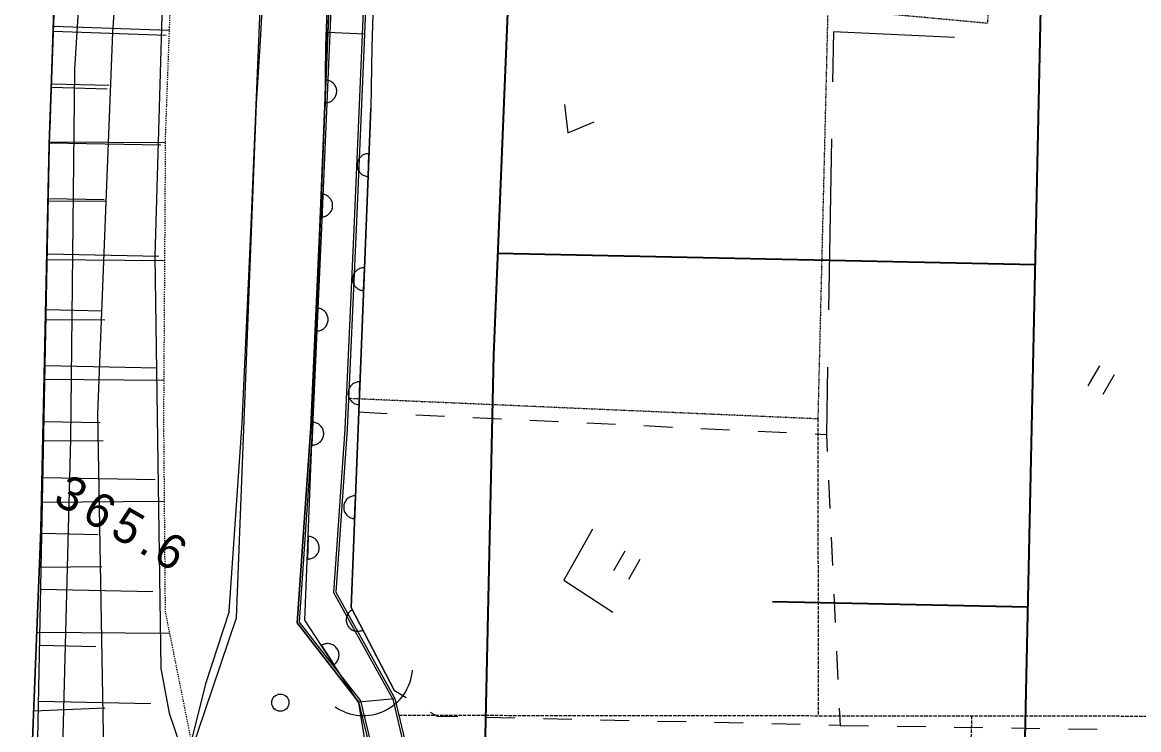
# Model space of a CAD drawing. Header units: millimetres. Extents: x 432273 to 1023813, y -32657 to 705940.
# Drawn here: x 528798 to 577671, y 219158 to 250141 of the extents above; entities that cross this region are included whole.
import ezdxf

# ---------------------------------------------------------------- set-up
doc = ezdxf.new("R2010")
doc.units = ezdxf.units.MM
doc.header["$LTSCALE"] = 100
for name, pattern in [('561019', [1, 0.5, -0.5]), ('56301', [0.5, 0.25, -0.25]), ('56302', [2, 1.5, -0.5])]:
    doc.linetypes.add(name, pattern=pattern)
for name, color, linetype, lineweight in [('D-BGD', 7, 'Continuous', 13), ('D-BYP-STR2', 6, 'Continuous', 25), ('●予備設計_LP横断', 7, 'Continuous', 13)]:
    doc.layers.add(name, color=color, linetype=linetype, lineweight=lineweight)
doc.styles.add('Style-WORKING', font='WORKING.shx')
doc.linetypes.add('56111', pattern='A,1.25,[30,dgnlstyle-dm500.shx,S=0.004,R=0,X=0,Y=0],1.25', length=2.5)

# ---------------------------------------------------------------- blocks, each defined once
blk = doc.blocks.new('M6311')
at = {"layer": '●予備設計_LP横断', "linetype": 'Continuous', "lineweight": 9}
for p, q in [((-0.75, -1), (-0.75, 0)), ((0, -1), (0, 0))]:
    blk.add_line(p, q, dxfattribs=at)
blk = doc.blocks.new('M6313')
at = {"layer": '●予備設計_LP横断', "linetype": 'Continuous', "lineweight": 9, "flags": 128}
blk.add_lwpolyline([(-0.75, 0), (0, -1), (0.75, 0)], dxfattribs=at)
blk = doc.blocks.new('21311212131313131')
at = {"layer": 'D-BGD', "linetype": 'Continuous'}
for p, q in [((2817636.964067487, -1412877.924732175, 363168.9803709516), (2817630.252851236, -1411628.188843779, 363165.9803711138)), ((2817651.263663361, -1415377.876700894, 363173.9803706814), (2817644.55244711, -1414128.140812505, 363170.9803708435)), ((2817665.083067307, -1417878.705833007, 363178.9803704111), (2817657.974879611, -1416627.612589289, 363176.9803705192)), ((2817678.505499794, -1420378.177609795, 363184.9803700868), (2817671.794283543, -1419128.441721403, 363181.980370249)), ((2817692.805095668, -1422878.129578518, 363189.9803698165), (2817686.093879417, -1421628.393690122, 363186.9803699788)), ((2811949.090532119, -1423267.924947714, 363252.9803664114), (2813196.789908766, -1423183.71629944, 363238.9803671682)), ((2814443.612122054, -1423099.027459224, 363225.9803678708), (2815690.434335328, -1423014.338619016, 363211.9803686275)), ((2806961.801679009, -1423606.680308562, 363307.9803634387), (2808208.623892283, -1423521.991468353, 363293.9803641954)), ((2809455.446105571, -1423437.302628137, 363280.9803648981), (2810702.268318845, -1423352.613787922, 363266.9803656547)), ((2792013.663630079, -1423785.693471009, 363263.9803658169), (2799512.853772239, -1423760.670832964, 363301.9803637631)), ((2802013.036271402, -1423752.197629803, 363314.9803630604), (2804964.380148002, -1423742.178626681, 363329.9803622497)), ((2817690.542847534, -1424621.149817589, 363193.9803696004), (2817689.193152376, -1425871.03301591, 363196.9803694382)), ((2804883.187552176, -1426739.35309451, 363362.9803604661), (2804917.177864428, -1425490.238011791, 363348.9803612228)), ((2817687.843457204, -1427120.916214239, 363199.9803692761), (2817686.013570104, -1428371.676575936, 363201.980369168)), ((2804816.084091076, -1429238.063451898, 363390.9803589527), (2804849.19723994, -1427988.468177237, 363376.9803597094)), ((2817684.663874946, -1429621.559774261, 363204.9803690058), (2817683.314179788, -1430871.442972586, 363207.9803688437)), ((2804747.623274661, -1431737.17078072, 363418.9803574393), (2804781.613586912, -1430488.055697997, 363404.980358196)), ((2817681.964484616, -1432121.326170907, 363210.9803686815), (2817680.614789458, -1433371.209369228, 363213.9803685194)), ((2804680.51981356, -1434235.881138104, 363446.9803559259), (2804714.510125797, -1432986.766055381, 363432.9803566826)), ((2817678.387930927, -1434620.612375611, 363216.9803683572), (2817676.558043827, -1435871.372737312, 363218.9803682492)), ((2804612.058997144, -1436734.988466926, 363473.9803544665), (2804646.529501323, -1435484.99622083, 363459.9803552232)), ((2817675.208348655, -1437121.255935634, 363221.980368087), (2817673.858653482, -1438371.139133962, 363224.9803679248)), ((2804544.955536044, -1439233.698824313, 363501.9803529532), (2804578.945848281, -1437984.583741591, 363487.9803537099)), ((2804477.371883001, -1441733.286345078, 363529.9803514398), (2804510.965223792, -1440482.813907036, 363515.9803521965)), ((2816881.080903656, -1441897.636266682, 363440.9803562502), (2816584.757518013, -1442416.020692161, 363519.9803519803)), ((2817108.476673369, -1443975.006886407), (2816921.516512148, -1442386.047912301)), ((2817108.476673369, -1443975.006886407), (2819776.04528024, -1443269.260540697)), ((2817108.476673369, -1443975.006886407), (2813694.828496061, -1446737.084372147)), ((2787854.903059028, -1444331.460626555), (2787816.388231208, -1445930.370671408)), ((2785272.404956337, -1445877.244431138), (2787816.388231208, -1445930.370671408)), ((2819636.626094104, -1451314.570496916, 363499.9803530613), (2813527.800152956, -1449395.419333328, 363559.9803498183)), ((2814339.437777, -1458128.487049538), (2814268.296897653, -1452314.80431337)), ((2787786.17815471, -1457948.243126121), (2787865.946829492, -1452880.791800043)), ((2792863.197258206, -1458024.751980219), (2792789.461178753, -1452947.691849337)), ((2798023.293261693, -1458032.334427562), (2797948.358900392, -1452872.76721135)), ((2803265.77550456, -1458038.579171359), (2803189.64491135, -1452796.646016854)), ((2808645.512407512, -1458044.987410252), (2808488.387802502, -1452667.541727685)), ((2788018.234406952, -1457946.28930088), (2788085.623863784, -1453012.613589062)), ((2792898.448111043, -1458007.212428265), (2792887.533758102, -1453133.273742873)), ((2797772.386796442, -1457996.298075335), (2797775.045996682, -1453118.389675563)), ((2802663.868749388, -1457994.987561213), (2802662.558235262, -1453103.505608253)), ((2807560.152621755, -1457984.905413307), (2807550.070473841, -1453088.621540943)), ((2812460.406208488, -1457988.396818595), (2812455.125979996, -1453083.341312444)), ((2817370.263634036, -1457974.344956309), (2817369.785324952, -1453060.517816384)), ((2800644.534383128, -1458035.456799466), (2800606.768144506, -1455435.081706781)), ((2805955.643956041, -1458041.783290804), (2805897.330156483, -1455386.938581538)), ((2811492.575099146, -1458076.461400864), (2811414.701404963, -1455335.056767174)), ((2817784.776574478, -1458191.449688095), (2817593.095235832, -1455069.182059681)), ((2790324.68770645, -1457986.497553169), (2790326.195855291, -1455450.369688924)), ((2790460.326116173, -1457983.537641167), (2790488.802822675, -1455536.644012524)), ((2795342.204230333, -1457999.770394612), (2795329.960277265, -1455564.785909106)), ((2795443.239423312, -1458029.261117162), (2795406.07764977, -1455469.38636712)), ((2800211.340996311, -1457997.627675466), (2800217.472515845, -1455549.901841796)), ((2805107.624868678, -1457987.545527556), (2805108.954468805, -1455548.591327674)), ((2810007.878455411, -1457991.036932845), (2810005.238341158, -1455538.509179771)), ((2814917.735880973, -1457976.985070562), (2814915.09576672, -1455524.457317484))]:
    blk.add_line(p, q, dxfattribs=at)
at = {"layer": 'D-BGD', "linetype": '56302'}
for p, q in [((2817155.92846392, -1417130.279817064), (2831012.699209931, -1417266.428101118)), ((2804293.790184847, -1424132.05814167), (2817288.849844787, -1423847.189450791))]:
    blk.add_line(p, q, dxfattribs=at)
at = {"layer": 'D-BGD', "linetype": '56111'}
blk.add_line((2812314.129331402, -1445069.207485221), (2816921.516512148, -1442386.047912301), dxfattribs=at)
at = {"layer": 'D-BGD', "linetype": '56302', "flags": 128}
blk.add_lwpolyline([(2817650.858248121, -1442197.056984454), (2816977.341962466, -1408070.673424648), (2817686.370967783, -1370744.073590159)], dxfattribs=at)
at = {"layer": 'D-BGD', "linetype": '56301', "flags": 128}
blk.add_lwpolyline([(2776192.025511019, -1373518.639170696), (2771999.450766239, -1416733.798423318), (2786818.873462877, -1417066.881275248), (2786314.164987233, -1424069.729911763), (2804293.790184847, -1424132.05814167), (2803828.400138798, -1444690.966463657)], dxfattribs=at)
at = {"layer": 'D-BGD', "linetype": 'Continuous', "flags": 128}
for points, elevation in [([(2686932.185119406, -1453772.937895242), (2703622.55329461, -1454218.215383734), (2721885.791144583, -1454560.067935092), (2737931.671894635, -1454189.673404934), (2752671.729954642, -1453865.968462263), (2770661.295703155, -1454526.558463263), (2788015.971175565, -1455351.463073538), (2804722.024982478, -1455663.962706095), (2820372.176870082, -1455056.410750557)], 363999.9803260367), ([(2828986.921786394, -1456921.207422727), (2805856.104447755, -1456816.057964281), (2789667.373288376, -1456972.586289988), (2771551.848026478, -1456221.380625961), (2755021.5856045, -1456031.336634432), (2738367.033817878, -1455597.686104096), (2718754.138070091, -1455890.726707837), (2696653.362107639, -1455609.575416178), (2678719.958727574, -1454702.701470364), (2663986.898837083, -1453997.362725356), (2654731.582659728, -1454083.630891588), (2639544.177015488, -1454054.137442756), (2629689.090571712, -1453517.939106476), (2623379.066122538, -1452278.690955102), (2622483.147535596, -1454621.227017923), (2605866.772913622, -1452862.090797728), (2590531.490136025, -1450422.545539666), (2574950.710660291, -1447881.667347272), (2557628.654745968, -1444666.858900669), (2542719.856069727, -1441975.130604415), (2525843.264270069, -1437890.368354854), (2509335.430229808, -1433517.261361632), (2493542.717739391, -1428964.479355717)], 364999.9802719873), ([(2819763.668380055, -1443169.001819168), (2817062.646082141, -1443883.795287466), (2813661.463764214, -1446635.59647417), (2805121.516883164, -1446223.1145149), (2796369.612130548, -1446010.389536757), (2784094.697859047, -1445752.381140642), (2763275.46045836, -1445595.932437147), (2760580.681606757, -1445410.093387887), (2750339.910147651, -1443285.590364153), (2744273.680681927, -1442373.611197012), (2740481.170606555, -1442162.55251178), (2735415.215404306, -1441909.884532677), (2728627.886862462, -1441590.422055816), (2724691.068585912, -1441493.030161789), (2719269.63743015, -1441977.172724233), (2709842.412544527, -1443422.880551897), (2704023.398720537, -1444152.22710766), (2696766.690207337, -1444371.555301924), (2677436.566295649, -1444606.208580838)], 361999.9804341352), ([(2677396.086679916, -1443205.742162638), (2696736.902993152, -1442972.382149616), (2699438.076431068, -1442890.392706159), (2702323.376696598, -1442803.177587074), (2703914.756719006, -1442755.487438519), (2709649.716864808, -1442035.988644394), (2719100.810733729, -1440586.247012936), (2724646.600124727, -1440091.520139202), (2728679.105733812, -1440191.133159528), (2735483.830233293, -1440512.138563792), (2740554.73466488, -1440764.095820518), (2744417.788954671, -1440979.571888602), (2749989.555590285, -1441818.09030008), (2754146.648056434, -1442645.989017111), (2760772.508715012, -1444020.516420664), (2763329.310819842, -1444198.084116678), (2784115.510632017, -1444352.40734925), (2796401.597497, -1444610.831847888), (2805172.735754515, -1444823.825618611), (2812338.555988463, -1445170.362501181), (2816960.560326776, -1442479.244368432), (2819684.075121583, -1441773.344016563)], 361999.9804341352), ([(2586337.575913309, -1445380.288124301), (2591770.462811495, -1446174.699662874), (2592310.597432666, -1444457.081765742), (2605362.287230992, -1446076.297536002), (2620558.377477749, -1448624.329825504), (2625893.74045366, -1449573.980150959), (2629732.19112555, -1450065.557022521), (2638268.621699369, -1450272.047159153), (2652788.491669269, -1450729.573381856), (2664931.379941924, -1451420.342813077), (2675771.047357309, -1451499.143966448), (2683597.316130464, -1451511.811611352), (2702966.235152795, -1451533.244123019), (2719894.868447195, -1451589.099333707), (2737159.107126027, -1451429.664022644), (2756824.068312981, -1452057.776011056), (2779186.268619505, -1453142.122942149), (2797791.361045333, -1453305.167124351), (2815815.409732901, -1452655.349653929), (2817769.983218384, -1452252.426510731), (2819896.061750936, -1451486.236246279), (2820356.252051633, -1447505.199176493), (2821533.681725815, -1444152.793622623)], 362999.9803800859)]:
    blk.add_lwpolyline(points, dxfattribs=dict(at, elevation=elevation))
at = {"layer": 'D-BGD', "linetype": 'Continuous', "extrusion": (-0.005168938933426038, 0.04078252849599395, 0.9991546764339224), "elevation": 290459.1647396621}
blk.add_lwpolyline([(-2586990.820144982, 1771162.537300597), (-2586182.021884177, 1776416.887814048), (-2588349.344887761, 1776684.47047909)], dxfattribs=at)
at = {"layer": 'D-BGD', "linetype": 'Continuous', "extrusion": (0.01045078367386934, 0.002008379705121975, 0.999943372162425), "elevation": 389758.8321137649}
blk.add_lwpolyline([(2812987.709183472, -1423715.30485123), (2813743.30007558, -1423663.784547037), (2813742.37712165, -1424156.922582343)], dxfattribs=at)
at = {"layer": 'D-BGD', "linetype": 'Continuous', "extrusion": (0.009862990410239265, 0.01178701764440735, 0.99988188684225), "elevation": 374170.7289128666}
blk.add_lwpolyline([(2801230.489858877, -1428749.376784354), (2801244.157321674, -1428251.755267875), (2801993.921913513, -1428200.46203472)], dxfattribs=at)
at = {"layer": 'D-BGD', "linetype": 'Continuous'}
blk.add_lwpolyline([(2809325.280673079, -1433889.739241107), (2811586.24915296, -1435101.256810822), (2812949.746517542, -1432929.187929365)], dxfattribs=at)
at = {"layer": 'D-BGD', "linetype": 'Continuous', "extrusion": (0.2559770996816491, 0.001865142959238454, 0.9666810465092985), "elevation": 1069700.141865462}
blk.add_lwpolyline([(-1460112.857847264, -2620597.960436662), (-1461006.044765503, -2620590.147445543), (-1461312.394375173, -2620406.542154572)], dxfattribs=at)
at = {"layer": 'D-BGD', "linetype": 'Continuous', "flags": 128}
for points in [[(2827189.6609106, -1458363.321416258), (2809848.735001139, -1458046.420665818), (2792966.655455213, -1458026.311058081), (2777526.805633875, -1457793.638067641), (2760827.258333654, -1457714.988086494), (2744644.344955728, -1457511.02904853), (2726549.503343327, -1457273.903298555), (2713033.407679183, -1457117.352198409), (2700530.361101183, -1456832.498969466), (2688337.195203582, -1456506.3788846), (2675409.184490515, -1455844.099571599)], [(2813260.184974669, -1449719.75264522), (2805010.16211179, -1449321.201033383), (2796298.478695719, -1449109.974024293), (2784051.339032463, -1448851.209947451), (2763157.799102314, -1448695.126649465), (2760157.224071245, -1448488.948316508), (2749793.906096891, -1446338.400141538), (2743956.436439489, -1445460.449555224), (2740317.544741775, -1445258.244766754), (2735264.996651707, -1445006.076110674), (2728516.532091088, -1444688.5085743), (2724791.679339822, -1444595.430754022), (2719643.23060924, -1445055.728245392), (2710270.44724632, -1446493.618126964), (2704263.926120061, -1447246.860450814), (2696832.028854037, -1447471.747202734), (2677523.456186441, -1447704.517976034), (2663956.240172445, -1448307.748191237), (2658258.097927377, -1448435.201882222), (2645791.192008735, -1447792.780703407), (2630327.85869182, -1446736.684703815), (2618087.384316065, -1445457.815014074), (2600441.327978267, -1443011.868486375), (2586730.598644165, -1440751.420465768)], [(2816921.516512148, -1442386.047912301), (2819671.698221394, -1441673.085295056)], [(2787854.909560624, -1444331.151016029), (2796403.985064278, -1444510.675477945), (2805176.0004852, -1444724.149440624), (2812314.129331402, -1445069.207485221), (2816921.516512148, -1442386.047912301)], [(2817108.476673369, -1443975.006886407), (2819776.04528024, -1443269.260540697)], [(2787816.385129462, -1445930.517996133), (2796367.224563227, -1446110.545906719), (2805118.252152479, -1446322.790692888), (2813694.828496061, -1446737.084372147), (2817108.476673369, -1443975.006886407)], [(2785337.337037111, -1444277.975676998), (2787854.903059028, -1444331.460626555)], [(2785272.404956318, -1445877.244431127), (2787816.388231208, -1445930.370671408)], [(2787816.388231208, -1445930.370671408), (2796367.22456323, -1446110.545906712), (2805118.252152479, -1446322.790692888), (2813694.828496061, -1446737.084372147)], [(2813260.184974669, -1449719.75264522), (2816457.984982215, -1450698.541643312), (2818996.317874108, -1451263.871988229), (2819755.490818656, -1451295.278641242), (2821486.512955412, -1451367.355250354)], [(2675409.184490515, -1455844.099571599), (2688337.195203582, -1456506.3788846), (2700530.361101183, -1456832.498969466), (2713033.407679183, -1457117.352198409), (2726549.503343327, -1457273.903298555), (2744644.344955728, -1457511.02904853), (2760827.258333654, -1457714.988086494), (2777526.805633875, -1457793.638067641), (2792966.655455213, -1458026.311058081), (2809848.735001139, -1458046.420665818), (2827189.6609106, -1458363.321416258), (2831012.699209931, -1458410.712412995)]]:
    blk.add_lwpolyline(points, dxfattribs=at)
at = {"layer": 'D-BGD', "linetype": '561019', "flags": 128}
blk.add_lwpolyline([(2583497.074079784, -1440119.026824066), (2584519.837967604, -1440318.673793466), (2586730.598644165, -1440751.420465768), (2596831.847556538, -1442416.490758807), (2608916.729230169, -1445397.763337147), (2616031.560165679, -1446993.229730359), (2629734.680080442, -1448749.035234702), (2647949.134450873, -1449835.987854428), (2656575.145694572, -1450280.764156368), (2672415.518644008, -1450537.751883507), (2688831.245722634, -1450943.264315151), (2712825.628010157, -1450607.990707128), (2735988.064358688, -1450128.509340903), (2751772.162068261, -1451019.332262398), (2760521.641948942, -1451513.45928644), (2777307.823726927, -1452714.592376741), (2792439.124395952, -1452952.779923957), (2804939.850362155, -1452771.227115988), (2813316.314838955, -1452526.473612186), (2817740.020958394, -1451542.880734579), (2818996.317874108, -1451263.871988229), (2819755.490818656, -1451295.278641242), (2821486.512955412, -1451367.355250354), (2831012.699209931, -1451461.690004046)], dxfattribs=at)
at = {"layer": 'D-BGD', "linetype": 'Continuous', "extrusion": (-0.003166315975932907, 0.02674571276980425, 0.9996372548537674), "elevation": 315890.8487279257}
for points in [[(-2627474.738035145, 1772695.554008887), (-2623659.516736719, 1774227.11630162), (-2615168.157648854, 1773066.852822737), (-2601971.251974105, 1771256.725790923)], [(-2601971.251974105, 1771256.725790923), (-2615168.157648854, 1773066.852822737), (-2623659.516736719, 1774227.11630162), (-2627474.738035145, 1772695.554008887)]]:
    blk.add_lwpolyline(points, dxfattribs=at)
at = {"layer": 'D-BGD', "linetype": 'Continuous', "extrusion": (-0.9952146208290533, 0.02781361157377059, 0.09367102806795194), "elevation": -2797104.070260225}
blk.add_lwpolyline([(1365322.592734538, 628300.1020158435), (1364638.343943073, 628320.1903390363), (1364073.03637477, 628314.1638420784)], dxfattribs=at)
at = {"layer": 'D-BGD', "linetype": '56111'}
for points in [[(2817108.476673369, -1443975.006886407), (2813694.828496061, -1446737.084372147), (2805118.252152479, -1446322.790692888), (2796367.224563227, -1446110.545906719), (2787816.385129462, -1445930.517996133)], [(2787854.903059028, -1444331.460626555), (2796403.985064285, -1444510.675477948), (2805176.0004852, -1444724.149440624), (2812314.129331402, -1445069.207485221)]]:
    blk.add_lwpolyline(points, dxfattribs=at)
at = {"layer": 'D-BGD', "linetype": 'Continuous', "extrusion": (-0.003090639816328603, 0.02510732706347154, 0.9996799838314527), "elevation": 318432.6923497659}
blk.add_lwpolyline([(-2619627.911810078, 1785962.128964119), (-2615780.936288938, 1787938.660602566), (-2593482.724449487, 1784776.209981038)], dxfattribs=at)
at = {"layer": 'D-BGD', "linetype": 'Continuous'}
for points, elevation in [([(2794088.970124566, -1444041.37682498), (2793088.994311013, -1444022.930573198), (2793090.044611604, -1444066.827004268), (2793095.16697814, -1444109.532521021), (2793103.881218694, -1444151.924286833), (2793115.707141323, -1444194.879465091), (2793131.688350409, -1444234.409210347), (2793151.261433512, -1444273.625204662), (2793173.549227261, -1444312.047256104), (2793199.595336021, -1444345.686519211), (2793227.875963484, -1444379.409002822), (2793260.792069346, -1444408.828890048), (2793294.668559077, -1444436.494450516), (2793330.465816592, -1444460.651357475), (2793369.541197161, -1444480.902639474), (2793408.699798257, -1444498.919402782), (2793450.259359049, -1444512.550349196), (2793492.862524222, -1444522.192450159), (2793535.548909892, -1444529.600032429), (2793579.759091886, -1444532.141605863), (2793623.65552296, -1444531.091305273), (2793666.361039698, -1444525.96893874), (2793708.752805532, -1444517.254698183), (2793750.830820417, -1444504.948583615), (2793791.237729039, -1444489.447566464), (2793830.453723368, -1444469.874483364), (2793867.998611419, -1444447.106497677), (2793902.995229849, -1444420.663417475), (2793935.840550087, -1444391.902598074), (2793965.657408747, -1444360.343847535), (2793993.322969215, -1444326.467357796), (2794016.60271279, -1444290.189908354), (2794037.731158174, -1444251.594719708), (2794054.870758108, -1444211.955926678), (2794068.981896465, -1444169.519202509), (2794079.020968861, -1444128.273392651), (2794085.551387737, -1444085.106815039), (2794088.970124566, -1444041.37682498)], 363488.9803536558), ([(2799087.972028884, -1444133.127891937), (2798087.996215346, -1444114.681640158), (2798089.046515922, -1444158.578071221), (2798093.688690516, -1444202.160751351), (2798102.402931069, -1444244.55251717), (2798114.709045641, -1444286.630532048), (2798131.567418114, -1444326.640469246), (2798149.783145903, -1444366.253434995), (2798172.551131579, -1444403.798323054), (2798199.474403727, -1444437.917778107), (2798227.755031189, -1444471.640261722), (2798259.313781736, -1444501.457120385), (2798293.190271467, -1444529.122680853), (2798329.46772091, -1444552.402424431), (2798368.062909552, -1444573.530869815), (2798407.701702575, -1444590.670469739), (2798450.138426754, -1444604.781608095), (2798491.384236598, -1444614.820680496), (2798534.550814224, -1444621.351099386), (2798578.760996218, -1444623.89267282), (2798622.657427292, -1444622.84237223), (2798665.362944031, -1444617.720005701), (2798707.754709865, -1444609.00576514), (2798749.832724735, -1444596.699650572), (2798790.239633371, -1444581.198633421), (2798829.455627671, -1444561.625550314), (2798867.000515738, -1444538.857564638), (2798901.516942239, -1444513.291647812), (2798935.239425851, -1444485.01102035), (2798964.659313065, -1444452.094914488), (2798992.324873533, -1444418.218424749), (2799015.604617108, -1444381.940975311), (2799036.733062491, -1444343.345786669), (2799054.749825799, -1444304.187185577), (2799068.380772213, -1444262.627624785), (2799078.022873179, -1444220.024459612), (2799084.55329207, -1444176.857881999), (2799087.972028884, -1444133.127891937)], 363507.9803526289), ([(2813949.910840112, -1443853.344250087), (2813071.921001935, -1444332.612166703), (2813094.688987611, -1444370.157054769), (2813121.132067817, -1444405.153673199), (2813149.015723849, -1444437.518801491), (2813180.094282439, -1444468.212823531), (2813214.450964127, -1444495.001220623), (2813250.645193058, -1444520.5154829), (2813288.363218327, -1444541.163736342), (2813328.002011364, -1444558.303336269), (2813369.958543587, -1444573.291637999), (2813412.56170876, -1444582.933738968), (2813455.24809443, -1444590.341321227), (2813498.581113051, -1444592.402702719), (2813542.477544125, -1444591.35240214), (2813585.580032309, -1444587.587390915), (2813628.848961501, -1444579.3533423), (2813670.049813013, -1444566.567035798), (2813710.456721635, -1444551.066018647), (2813750.549879323, -1444531.973127481), (2813788.094767403, -1444509.205141798), (2813822.61119389, -1444483.63922498), (2813855.456514128, -1444454.878405575), (2813886.150536161, -1444423.799846971), (2813912.938933257, -1444389.44316529), (2813937.095840205, -1444353.64590779), (2813959.101448961, -1444315.530911083), (2813976.241048896, -1444275.892118063), (2813991.229350625, -1444233.935585833), (2814000.871451591, -1444191.33242066), (2814008.279033854, -1444148.646034983), (2814010.340415353, -1444105.313016358), (2814009.290114763, -1444061.416585299), (2814005.525103542, -1444018.314097104), (2813996.413891558, -1443974.564975966), (2813984.504748417, -1443933.8443164), (2813969.003731273, -1443893.437407778), (2813949.910840112, -1443853.344250087)], 363553.9803501426), ([(2804086.49374126, -1444225.756122278), (2803086.517927722, -1444207.309870495), (2803087.568228298, -1444251.206301566), (2803093.567758221, -1444294.39201025), (2803101.404835387, -1444336.30358413), (2803113.710949973, -1444378.381599005), (2803130.08913049, -1444419.268699576), (2803149.662213594, -1444458.484693891), (2803171.553035897, -1444495.549390014), (2803197.996116103, -1444530.546008444), (2803226.756935507, -1444563.391328678), (2803259.192849427, -1444593.688379277), (2803292.192175785, -1444620.873747807), (2803329.346788601, -1444644.633683331), (2803367.06481387, -1444665.281936772), (2803407.58077028, -1444682.901728638), (2803449.140331058, -1444696.532675053), (2803490.38614093, -1444706.571747456), (2803533.552718543, -1444713.102166343), (2803577.282708594, -1444716.520903154), (2803621.65933161, -1444714.59343919), (2803665.242011736, -1444709.9512646), (2803707.153585613, -1444702.114187423), (2803749.231600498, -1444689.808072848), (2803789.241537689, -1444672.949700382), (2803829.334695377, -1444653.856809217), (2803866.399391501, -1444631.965986917), (2803900.518846557, -1444605.042714773), (2803934.241330168, -1444576.762087307), (2803963.661217383, -1444543.845981449), (2803991.723749297, -1444511.326847021), (2804015.483684814, -1444474.172234206), (2804035.734966809, -1444435.096853622), (2804053.751730132, -1444395.93825253), (2804067.382676546, -1444354.378691745), (2804077.024777497, -1444311.775526569), (2804083.952167833, -1444269.966304271), (2804086.49374126, -1444225.756122278)], 363526.9803516019), ([(2809085.578866089, -1444315.27267054), (2808086.480215924, -1444297.306610695), (2808087.5305165, -1444341.203041759), (2808092.172691094, -1444384.785721892), (2808100.886931662, -1444427.177487704), (2808113.193046234, -1444469.255502589), (2808129.174255319, -1444508.785247834), (2808148.267146481, -1444548.878405532), (2808171.035132157, -1444586.423293591), (2808197.081240932, -1444620.062556702), (2808225.36186838, -1444653.78504032), (2808258.277974256, -1444683.204927538), (2808292.154463988, -1444710.87048801), (2808327.951721488, -1444735.027394962), (2808367.027102087, -1444755.278676972), (2808406.185703168, -1444773.295440273), (2808448.622427332, -1444787.406578629), (2808490.348429118, -1444796.568487656), (2808533.034814803, -1444803.97606992), (2808577.244996796, -1444806.517643354), (2808621.141427871, -1444805.467342771), (2808664.327136551, -1444799.467812854), (2808706.238710443, -1444791.630735681), (2808748.316725328, -1444779.324621106), (2808789.203825891, -1444762.946440582), (2808828.419820206, -1444743.373357475), (2808865.48451633, -1444721.482535175), (2808900.48113476, -1444695.039454973), (2808933.326454998, -1444666.278635565), (2808963.6235056, -1444633.842721649), (2808990.808874126, -1444600.843395283), (2809014.568809643, -1444563.688782471), (2809035.217063084, -1444525.970757202), (2809052.836854961, -1444485.454800792), (2809066.467801361, -1444443.895240003), (2809076.506873772, -1444402.649430152), (2809083.037292662, -1444359.482852533), (2809085.578866089, -1444315.27267054)], 363544.9803506291), ([(2814668.233044086, -1445654.527973309), (2815495.193400178, -1445091.462736202), (2815468.750319987, -1445056.46611778), (2815439.509308654, -1445024.497960922), (2815407.950558108, -1444994.681102258), (2815374.074068362, -1444967.01554179), (2815337.796618919, -1444943.735798215), (2815299.201430277, -1444922.607352832), (2815259.562637254, -1444905.467752904), (2815218.003076462, -1444891.836806486), (2815175.002939844, -1444880.837350209), (2815132.233333662, -1444875.664286637), (2815088.503343611, -1444872.245549826), (2815045.003883982, -1444874.653205725), (2815001.421203856, -1444879.295380322), (2814959.029438023, -1444888.00962088), (2814916.47123121, -1444901.192898831), (2814876.941485961, -1444917.174107914), (2814838.205683588, -1444935.870027645), (2814800.180603595, -1444959.515176705), (2814765.18398515, -1444985.958256906), (2814733.2158283, -1445015.199268242), (2814703.879161582, -1445045.880855412), (2814675.733409172, -1445080.634508531), (2814652.453665597, -1445116.911957974), (2814631.325220214, -1445155.507146619), (2814614.185620279, -1445195.145939646), (2814600.554673865, -1445236.705500434), (2814590.035409526, -1445278.828473669), (2814584.382154023, -1445322.475243223), (2814580.963417208, -1445366.205233282), (2814582.493909712, -1445409.224500973), (2814588.013247708, -1445453.287373044), (2814596.727488262, -1445495.679138856), (2814609.033602833, -1445537.757153741), (2814625.891975292, -1445577.767090936), (2814644.587895023, -1445616.502893301), (2814668.233044086, -1445654.527973309)], 363538.9803509534), ([(2789901.296527101, -1445993.250933008), (2790901.31060279, -1445986.637287186), (2790899.383138826, -1445942.26066418), (2790893.383608917, -1445899.074955492), (2790883.312013049, -1445857.080161104), (2790869.648543147, -1445815.399117664), (2790852.790170689, -1445775.389180477), (2790832.736895643, -1445737.050349535), (2790809.48871801, -1445700.382624853), (2790782.565445877, -1445666.2631698), (2790752.927463084, -1445632.937657627), (2790719.531165295, -1445604.394933782), (2790685.174483607, -1445577.606536694), (2790648.416842222, -1445555.203956492), (2790609.341461638, -1445534.952674485), (2790569.222476673, -1445518.690237937), (2790527.182723938, -1445505.936454903), (2790485.456722153, -1445496.774545876), (2790441.809952599, -1445491.121290366), (2790397.996742036, -1445489.937072251), (2790353.620119034, -1445491.864536214), (2790311.311573712, -1445498.344258073), (2790268.919807892, -1445507.058498626), (2790227.238764453, -1445520.721968516), (2790187.228827262, -1445537.580340979), (2790148.409804378, -1445558.510779405), (2790111.742079699, -1445581.758957027), (2790077.622624657, -1445608.682229167), (2790044.777304419, -1445637.443048576), (2790016.234580563, -1445670.839346376), (2789989.446183467, -1445705.196028053), (2789966.563411338, -1445742.830832818), (2789946.79232127, -1445781.029050022), (2789930.04969278, -1445822.025198368), (2789917.295909753, -1445864.064951098), (2789909.011164103, -1445906.271144841), (2789902.960937154, -1445948.560559076), (2789901.296527101, -1445993.250933008)], 363489.9803536017), ([(2794900.503134578, -1446055.473064969), (2795900.478948116, -1446073.919316748), (2795899.42864754, -1446030.022885685), (2795894.30628099, -1445987.317368936), (2795885.592040436, -1445944.925603117), (2795873.285925864, -1445902.847588228), (2795857.784908721, -1445862.440679606), (2795838.211825617, -1445823.224685288), (2795815.443839941, -1445785.679797229), (2795789.000759735, -1445750.683178803), (2795760.720132273, -1445716.960695188), (2795728.681189784, -1445688.020999898), (2795694.804700052, -1445660.355439437), (2795658.52725061, -1445637.075695859), (2795619.932061953, -1445615.947250475), (2795580.29326893, -1445598.807650547), (2795537.856544766, -1445584.696512191), (2795496.610734922, -1445574.657439791), (2795453.444157295, -1445568.127020901), (2795409.714167229, -1445564.708284094), (2795365.337544227, -1445566.63574805), (2795322.632027474, -1445571.758114589), (2795280.720453598, -1445579.595191766), (2795238.642438713, -1445591.901306338), (2795197.755338149, -1445608.279486865), (2795158.539343834, -1445627.852569969), (2795121.474647725, -1445649.743392272), (2795086.47802928, -1445676.186472474), (2795052.755545684, -1445704.467099933), (2795023.33565844, -1445737.383205795), (2794996.150289914, -1445770.382532153), (2794972.390354397, -1445807.537144976), (2794951.261909029, -1445846.132333621), (2794933.245145706, -1445885.29093471), (2794919.614199292, -1445926.850495502), (2794910.452290283, -1445968.576497295), (2794903.921871393, -1446011.743074911), (2794900.503134578, -1446055.473064969)], 363494.9803533315), ([(2799899.505038896, -1446147.224131926), (2800899.480852434, -1446165.670383709), (2800898.430551858, -1446121.773952642), (2800893.308185322, -1446079.068435893), (2800884.593944768, -1446036.67667007), (2800872.287830197, -1445994.598655188), (2800856.786813053, -1445954.191746563), (2800837.213729935, -1445914.975752245), (2800814.445744259, -1445877.430864186), (2800788.879827426, -1445842.914437702), (2800760.599199964, -1445809.19195408), (2800727.683094116, -1445779.772066855), (2800693.80660437, -1445752.106506387), (2800657.529154928, -1445728.826762815), (2800618.933966286, -1445707.698317432), (2800579.295173263, -1445690.558717504), (2800536.858449098, -1445676.447579151), (2800495.612639226, -1445666.408506744), (2800452.446061613, -1445659.878087858), (2800408.716071562, -1445656.459351043), (2800364.339448545, -1445658.386815007), (2800321.633931807, -1445663.50918155), (2800279.722357916, -1445671.346258723), (2800237.644343045, -1445683.652373298), (2800196.757242466, -1445700.030553819), (2800157.541248166, -1445719.60363693), (2800120.476552043, -1445741.494459229), (2800085.479933613, -1445767.937539431), (2800051.757450002, -1445796.21816689), (2800022.337562758, -1445829.134272752), (2799995.152194247, -1445862.133599114), (2799971.39225873, -1445899.288211933), (2799950.263813347, -1445937.883400579), (2799933.124213411, -1445977.522193605), (2799919.493266997, -1446019.081754401), (2799909.454194601, -1446060.327564252), (2799902.923775711, -1446103.494141868), (2799899.505038896, -1446147.224131926)], 363512.9803523587), ([(2804898.506943214, -1446238.975198883), (2805898.482756752, -1446257.421450662), (2805897.432456176, -1446213.525019599), (2805892.31008964, -1446170.81950285), (2805883.595849087, -1446128.427737031), (2805871.289734515, -1446086.349722145), (2805855.788717371, -1446045.94281352), (2805836.215634267, -1446006.726819202), (2805813.447648591, -1445969.181931147), (2805787.881731759, -1445934.665504652), (2805759.601104296, -1445900.943021041), (2805726.684998449, -1445871.523133816), (2805692.808508689, -1445843.857573343), (2805656.531059246, -1445820.577829773), (2805617.935870604, -1445799.449384389), (2805578.297077581, -1445782.309784461), (2805536.737516789, -1445768.678838047), (2805494.614543558, -1445758.159573705), (2805451.447965946, -1445751.629154818), (2805407.71797588, -1445748.210418), (2805363.82154482, -1445749.260718591), (2805320.635836125, -1445755.260248503), (2805278.724262248, -1445763.09732568), (2805236.646247363, -1445775.403440248), (2805195.759146784, -1445791.781620779), (2805156.543152484, -1445811.354703887), (2805119.47845636, -1445833.245526186), (2805084.481837931, -1445859.688606388), (2805051.636517693, -1445888.449425789), (2805021.339467091, -1445920.885339712), (2804994.154098565, -1445953.884666071), (2804970.394163048, -1445991.039278893), (2804949.265717664, -1446029.634467539), (2804932.126117744, -1446069.273260566), (2804918.495171315, -1446110.832821351), (2804908.456098919, -1446152.078631212), (2804901.925680043, -1446195.245208825), (2804898.506943214, -1446238.975198883)], 363530.9803513858), ([(2809898.386010919, -1446331.206457782), (2810897.484661085, -1446349.172517623), (2810896.434360494, -1446305.276086552), (2810891.311993958, -1446262.57056981), (2810883.474916792, -1446220.65899593), (2810871.16880222, -1446178.580981045), (2810854.790621689, -1446137.693880477), (2810835.217538585, -1446098.477886159), (2810813.326716282, -1446061.413190046), (2810786.883636077, -1446026.416571609), (2810758.603008614, -1445992.694087998), (2810725.686902753, -1445963.274200773), (2810692.687576394, -1445936.088832243), (2810655.532963564, -1445912.32889673), (2810616.937774922, -1445891.200451346), (2810577.298981913, -1445874.060851422), (2810536.219613049, -1445859.552741624), (2810493.616447876, -1445849.910640662), (2810450.449870264, -1445843.380221775), (2810407.597043585, -1445840.441676899), (2810362.823449138, -1445841.011785547), (2810319.637740443, -1445847.01131546), (2810277.726166566, -1445854.848392637), (2810235.648151681, -1445867.154507201), (2810194.761051117, -1445883.532687729), (2810155.545056802, -1445903.105770836), (2810118.480360678, -1445924.996593143), (2810083.483742249, -1445951.439673349), (2810050.638422025, -1445980.200492746), (2810020.341371409, -1446012.636406662), (2809993.156002897, -1446045.635733031), (2809969.396067366, -1446082.79034585), (2809948.747813925, -1446120.508371112), (2809931.128022062, -1446161.024327523), (2809917.497075648, -1446202.583888307), (2809907.458003237, -1446243.829698169), (2809900.927584346, -1446286.996275781), (2809898.386010919, -1446331.206457782)], 363548.9803504129)]:
    blk.add_lwpolyline(points, close=True, dxfattribs=dict(at, elevation=elevation))
for points in [[(2681641.436886236, -1442577.105833398, 363219.9803681951), (2694985.15798721, -1442255.099745735, 363319.9803627901), (2698149.594213993, -1442243.171452205, 363269.9803654926), (2705215.40825407, -1442018.52384196, 363159.980371438), (2716879.968898943, -1440640.478106691, 363249.9803665736), (2722124.487583559, -1439931.802765523, 363169.9803708976), (2724400.941766716, -1439730.169962097, 363129.9803730595), (2727194.281448775, -1439708.896102513, 363089.9803752215), (2745404.776624627, -1440409.488386986, 363359.9803606282), (2746980.657544937, -1440633.762886513, 363339.9803617092), (2748913.229251736, -1440893.697853464, 363309.9803633307), (2760739.543820692, -1443343.52804112, 363409.9803579258), (2762992.246679573, -1443539.306683752, 363369.9803600877), (2765834.88734422, -1443636.225088479, 363329.9803622497), (2786516.027473005, -1443967.882633397, 363509.9803525208), (2788403.459222352, -1443997.899401182, 363519.9803519803), (2791089.042683937, -1443986.038069639, 363479.9803541423)], [(2583207.932507784, -1437188.166674967, 362839.9803887338), (2607108.7213935, -1441072.24021428, 363029.9803784644), (2615464.482145112, -1442260.581310884, 362899.9803854909), (2622476.776790665, -1443112.472389597, 362799.9803908958), (2626123.652875486, -1443364.64966335, 363009.9803795454), (2651573.481659453, -1445189.627606082, 363019.980379005), (2655596.447519162, -1445317.079324081, 363109.9803741405), (2662549.703419358, -1445110.615875665, 363279.9803649522), (2679896.092224638, -1444619.939950955, 363209.9803687356), (2695018.015755214, -1444256.75404502, 363319.9803627901), (2698187.25390139, -1444236.05411771, 363269.9803654926), (2705364.793876307, -1444015.567532604, 363159.980371438), (2717128.33910788, -1442623.307349872, 363249.9803665736), (2722345.710686122, -1441922.571437468, 363169.9803708976), (2724500.83509561, -1441734.320876471, 363129.9803730595), (2727155.301736454, -1441716.825420497, 363089.9803752215), (2745222.954156711, -1442407.6225554, 363359.9803606282), (2748571.020760636, -1442872.433033505, 363309.9803633307), (2760450.797337316, -1445328.729550607, 363409.9803579258), (2762868.688138774, -1445535.135547854, 363369.9803600877), (2765778.364364339, -1445634.550567656, 363329.9803622497), (2788400.398250179, -1446002.69120982, 363519.9803519803), (2791054.864891009, -1445985.195753847, 363479.9803541423)], [(2583207.932507784, -1437188.166674967, 362839.9803887338), (2607108.7213935, -1441072.24021428, 363029.9803784644), (2615464.482145112, -1442260.581310884, 362899.9803854909), (2622476.776790665, -1443112.472389597, 362799.9803908958), (2626123.652875486, -1443364.64966335, 363009.9803795454), (2651573.481659453, -1445189.627606082, 363019.980379005), (2655596.447519162, -1445317.079324081, 363109.9803741405), (2662549.703419358, -1445110.615875665, 363279.9803649522), (2679896.092224638, -1444619.939950955, 363209.9803687356), (2695018.015755214, -1444256.75404502, 363319.9803627901), (2698187.25390139, -1444236.05411771, 363269.9803654926), (2705364.793876307, -1444015.567532604, 363159.980371438), (2717128.33910788, -1442623.307349872, 363249.9803665736), (2722345.710686122, -1441922.571437468, 363169.9803708976), (2724500.83509561, -1441734.320876471, 363129.9803730595), (2727155.301736454, -1441716.825420497, 363089.9803752215), (2745222.954156711, -1442407.6225554, 363359.9803606282), (2748571.020760636, -1442872.433033505, 363309.9803633307), (2760450.797337316, -1445328.729550607, 363409.9803579258), (2762868.688138774, -1445535.135547854, 363369.9803600877), (2765778.364364339, -1445634.550567656, 363329.9803622497), (2788400.398250179, -1446002.69120982, 363519.9803519803), (2791054.864891009, -1445985.195753847, 363479.9803541423)], [(2817149.030891906, -1443967.566780704, 363509.9803525208), (2813572.280065743, -1446398.667664207, 363559.9803498183), (2791054.864891009, -1445985.195753847, 363479.9803541423), (2788400.398250179, -1446002.69120982, 363519.9803519803), (2765778.364364339, -1445634.550567656, 363329.9803622497), (2762868.688138774, -1445535.135547854, 363369.9803600877), (2760450.797337316, -1445328.729550607, 363409.9803579258), (2748571.020760636, -1442872.433033505, 363309.9803633307), (2745222.954156711, -1442407.6225554, 363359.9803606282), (2727155.301736454, -1441716.825420497, 363089.9803752215), (2724500.83509561, -1441734.320876471, 363129.9803730595), (2722345.710686122, -1441922.571437468, 363169.9803708976), (2717128.33910788, -1442623.307349872, 363249.9803665736), (2705364.793876307, -1444015.567532604, 363159.980371438), (2698187.25390139, -1444236.05411771, 363269.9803654926), (2695018.015755214, -1444256.75404502, 363319.9803627901), (2679896.092224638, -1444619.939950955, 363209.9803687356)], [(2813527.800152956, -1449395.419333328, 363559.9803498183), (2790996.811425041, -1448985.917137337, 363479.9803541423), (2788253.155347081, -1448874.784285161, 363509.9803525208), (2765725.8780608, -1448125.302365215, 363329.9803622497), (2762718.049453576, -1448017.75660589, 363369.9803600877), (2760090.280335605, -1447799.058843999, 363409.9803579258), (2747944.609432821, -1446474.044812103, 363329.9803622497), (2744545.003503959, -1446311.630907747, 363379.9803595472), (2727078.174516825, -1445710.338869498, 363109.9803741405), (2724590.560228612, -1445693.771306129, 363149.9803719786), (2722380.692022872, -1445669.646935529, 363179.9803703571), (2717212.104881725, -1445781.468557952, 363259.9803660331), (2705359.752834561, -1446794.501456456, 363169.9803708976), (2698232.919979525, -1446734.936654781, 363269.9803654926), (2695054.910199561, -1446750.834662684, 363319.9803627901), (2679955.331855968, -1447114.852773642, 363209.9803687356)], [(2831012.699209931, -1458098.418852928, 366391.7009862124), (2826446.120985657, -1457972.240473561, 366389.9801968586), (2792271.950670828, -1458006.255874463, 366449.9801936157), (2749817.702450314, -1457463.380966479, 366559.9801876702), (2707175.538478729, -1457159.645474947, 366659.9801822653), (2673222.572116084, -1456060.713980585, 366369.9801979396), (2663631.235402868, -1455484.215868413, 366509.9801903727), (2633029.157493952, -1455615.465333578, 366339.9801995612), (2629159.910442007, -1454124.316316118, 366479.9801919942), (2624639.515458567, -1452573.114612698, 366199.980207128), (2621279.472749525, -1451588.730709837, 365789.9802292883), (2605031.106889544, -1447470.530070246, 364589.9802941475), (2593155.424376009, -1444423.654853099, 364049.9803233341), (2588049.443922694, -1442734.287964702, 363589.9803481969), (2585098.272219334, -1441586.122256585, 363159.980371438), (2583996.757804348, -1440641.100687573, 362899.9803854909), (2583734.823617419, -1440224.098942372, 363109.9803741405), (2583698.005710253, -1439770.728873498, 362839.9803887338)], [(2819752.943487202, -1448311.543809099, 363499.9803530613), (2819641.380137521, -1443496.509945102, 363489.9803536017), (2817149.030891906, -1443967.566780704, 363509.9803525208), (2813572.280065743, -1446398.667664207, 363559.9803498183), (2791054.864891009, -1445985.195753847, 363479.9803541423)], [(2633029.157493952, -1455615.465333578, 366339.9801995612), (2663631.235402868, -1455484.215868413, 366509.9801903727), (2673222.572116084, -1456060.713980585, 366369.9801979396), (2707175.538478729, -1457159.645474947, 366659.9801822653), (2749817.702450314, -1457463.380966479, 366559.9801876702), (2792271.950670828, -1458006.255874463, 366449.9801936157)], [(2831012.699209931, -1458098.418852928, 366391.7009862124), (2826446.120985657, -1457972.240473561, 366389.9801968586), (2792271.950670828, -1458006.255874463, 366449.9801936157)]]:
    blk.add_polyline3d(points, dxfattribs=at)
blk.add_circle((2817209.236652217, -1447397.839946809, 363519.9803519803), 374.999979731494, dxfattribs=at)
blk.add_arc((2815535.44550813, -1443804.401499174), 2165.047515251066, 326.7367088676438, 86.73816442331979, dxfattribs=at)
at = {"layer": 'D-BYP-STR2'}
for p, q in [((2797321.204515457, -1438301.204150319), (2797336.65101552, -1414764.694902301)), ((2812329.311120987, -1425953.736028314), (2812336.647785187, -1414774.539074421))]:
    blk.add_line(p, q, dxfattribs=at)
at = {"layer": 'D-BYP-STR2', "flags": 128}
blk.add_lwpolyline([(2582191.080279589, -1230854.904220343), (2582874.095004797, -1263654.853242993, -0.0787115281501115), (2578920.600082874, -1292485.444173932), (2557630.97196722, -1362958.742178082, 0.4549504242851225), (2584484.127052546, -1405738.0356704), (2632863.369709253, -1413362.972510695, 0.03893601905691466), (2649451.532954693, -1414667.641109943), (2831012.699209931, -1414786.795761445)], format="xyb", dxfattribs=at)
at = {"layer": 'D-BYP-STR2', "linetype": 'Continuous', "flags": 128}
blk.add_lwpolyline([(2573926.923117161, -1428882.582395911), (2597776.443613529, -1429927.411401629), (2617146.786502361, -1435488.913030267), (2639430.421679735, -1438253.328076601), (2661804.736581802, -1436594.748249173), (2681790.146493196, -1436913.869025946), (2701804.727967739, -1439026.999375105), (2721788.759695053, -1439040.119699717), (2741788.755388021, -1439053.245262623), (2761789.440173149, -1438016.371051669), (2781789.46539855, -1437984.496624231), (2801804.706432819, -1438392.627189994), (2821789.197554827, -1438405.747665167), (2831012.699209931, -1438411.80084903)], dxfattribs=at)
at = {"layer": 'D-BGD', "linetype": 'Continuous', "lineweight": 9, "xscale": 1000, "yscale": 1000, "zscale": 1000, "rotation": 61.30205960440028}
for name, p in [('M6311', (2802076.778441191, -1411184.979728937)), ('M6311', (2810600.889520168, -1431782.420704842)), ('M6313', (2791124.233342886, -1434856.208023548))]:
    blk.add_blockref(name, p, dxfattribs=at)
at = {"layer": 'D-BGD', "linetype": 'Continuous', "insert": (2808664.056509094, -1457592.830043674, 365593.980239882), "char_height": 1499.999918925975, "attachment_point": 7, "rotation": 61.302059604400284, "line_spacing_factor": 0.7228915662650602, "style": 'Style-WORKING'}
blk.add_mtext('\\T1.287;365.6', dxfattribs=at)

msp = doc.modelspace()

# ---------------------------------------------------------------- block references
at = {"layer": 'D-BGD', "linetype": '56301', "rotation": 268.807065034117}
msp.add_blockref('21311212131313131', (2045832.052429549, 3006806.859927195, 354000.0000000001), dxfattribs=at)

doc.saveas('drawing.dxf')
